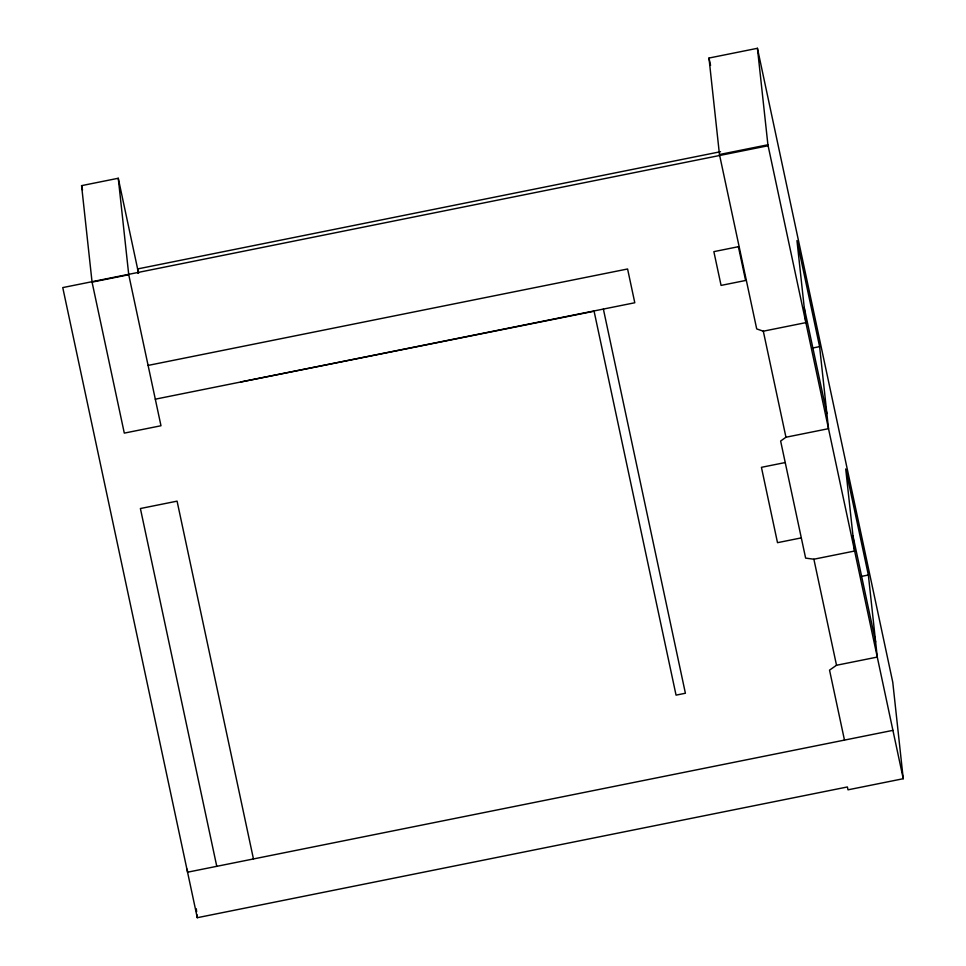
<?xml version="1.0" encoding="UTF-8"?>
<svg xmlns="http://www.w3.org/2000/svg" width="966" height="966" viewBox="0 0 966 966"><rect width="100%" height="100%" fill="white"/><g stroke="black" fill="none" stroke-linecap="round" stroke-linejoin="round"><path stroke-width="1.45" d="M768.115 145.745L62.754 287.59L197.281 917.7L847.387 786.964L848.003 789.826L903.246 778.717L892.765 682.237L757.429 48.3L708.984 58.045L719.465 154.524L756.704 328.923L763.309 331.193L805.873 322.632L796.962 240.57L819.603 346.625L828.514 428.675L785.95 437.236L780.637 441.051L805.632 558.106L813.879 559.217L854.632 551.018L845.721 468.957L868.362 575.011L877.273 657.073L836.52 665.26L829.54 670.138L844.477 740.101M118.263 178.263L128.744 274.742L160.984 425.752L124.3 433.118L92.06 282.12L81.579 185.641L118.263 178.263L138.561 273.33M720.515 151.71L137.619 268.934L138.102 273.378M719.465 154.524L767.91 144.779L757.429 48.3M92.06 282.12L128.744 274.742M148.1 365.414L627.586 268.983L634.795 302.756L155.309 399.175M594.09 311.221L240.594 382.029M812.261 348.098L819.603 346.625M785.225 462.545L761.425 467.327L777.509 542.675L801.309 537.881M861.08 576.473L868.362 575.011M892.922 730.356L187.561 872.201L187.235 869.231M804.231 307.526L826.872 413.569M852.99 535.913L875.631 641.955M767.91 144.779L903.246 778.717M708.984 58.045L710.565 65.41M813.879 559.217L836.52 665.26M763.309 331.193L785.95 437.236M603.376 309.072L685.401 693.25L676.055 695.134L594.03 310.955M253.454 858.943L177.08 501.149L140.396 508.527L216.77 866.321M81.579 185.641L82.521 190.061M196.303 908.789L196.629 911.759M196.955 914.73L197.281 917.7M738.398 246.704L713.862 251.643L721.071 285.405L745.607 280.478L738.398 246.704"/></g></svg>
